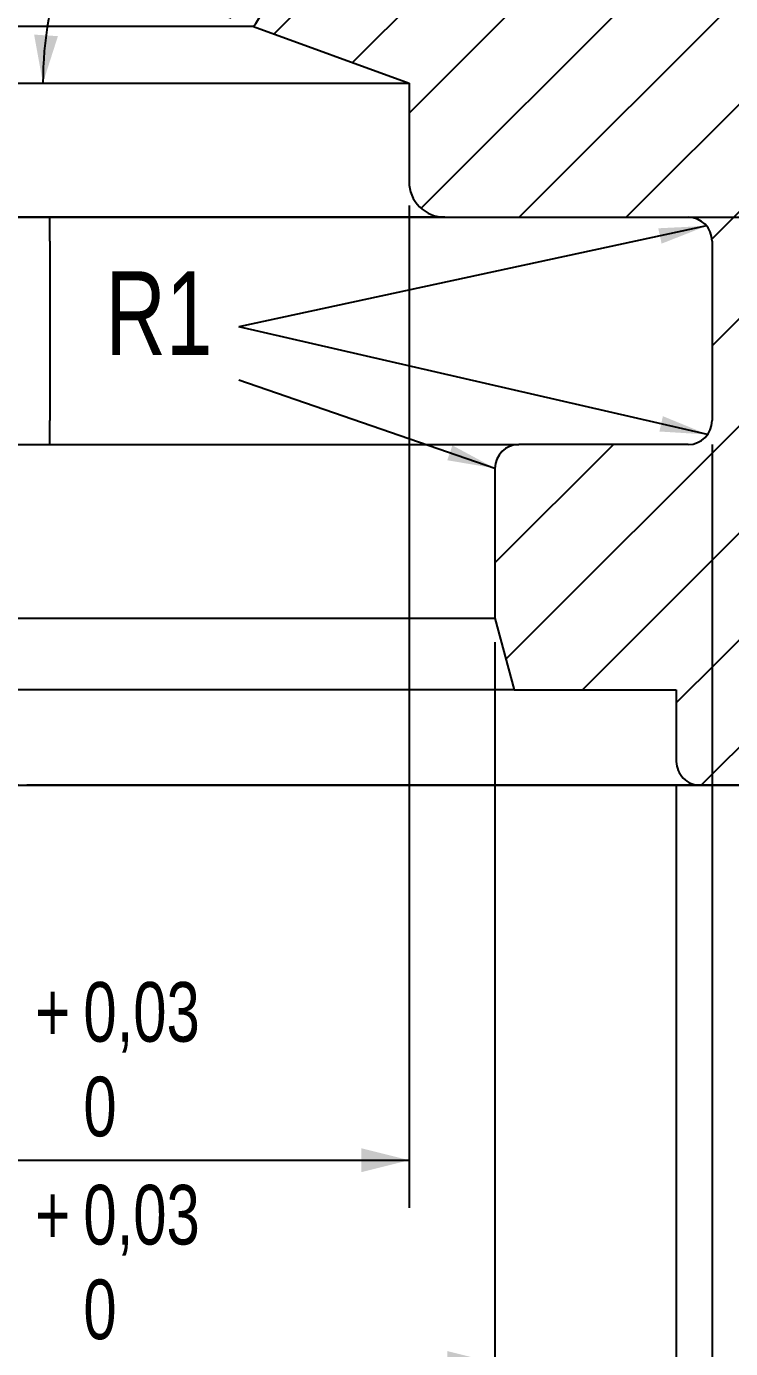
# Model space of a CAD drawing. Header units: millimetres. Extents: x 8 to 586, y 8 to 412.
# Drawn here: x 298.4 to 327.9, y 289.6 to 345 of the extents above; entities that cross this region are included whole.
import ezdxf

# ---------------------------------------------------------------- set-up
doc = ezdxf.new("R2010")
doc.units = ezdxf.units.MM
for name, color, linetype in [('DIMENSIONS', 2, 'Continuous'), ('HATCH', 3, 'Continuous'), ('TEXT', 2, 'Continuous')]:
    doc.layers.add(name, color=color, linetype=linetype)
doc.layers.add('OUTLINE', color=7, linetype='Continuous', lineweight=25)
doc.styles.add('SLDTEXTSTYLE1', font='TXT', dxfattribs={"width": 0.75})
doc.dimstyles.new('SLDDIMSTYLE0', dxfattribs={"dimtxt": 0.18, "dimasz": 2, "dimexe": 0, "dimexo": 0.0625, "dimgap": 0, "dimtad": 0, "dimtih": 1, "dimtoh": 1, "dimdec": 0, "dimrnd": 1e-09, "dimzin": 0, "dimdsep": 46, "dimtxsty": 'Standard', "dimsah": 1, "dimcen": 0.09, "dimadec": 0, "dimazin": 0, "dimtfac": 2, "dimtdec": 0, "dimtofl": 0, "dimtmove": 0, "dimatfit": 3, "dimfxl": 0, "dimfrac": 2, "dimtolj": 1, "dimtzin": 0, "dimarcsym": 0})
doc.dimstyles.new('SLDDIMSTYLE13', dxfattribs={"dimtxt": 3.5, "dimasz": 2, "dimexe": 0, "dimexo": 0.0625, "dimgap": 0.875, "dimtad": 1, "dimdec": 1, "dimrnd": 1e-09, "dimzin": 12, "dimdsep": 46, "dimtxsty": 'SLDTEXTSTYLE1', "dimsah": 1, "dimcen": 0.09, "dimadec": 0, "dimazin": 3, "dimtol": 1, "dimtp": 0.05, "dimtm": 0.05, "dimtfac": 1, "dimtofl": 0, "dimtmove": 0, "dimatfit": 3, "dimfxl": 0, "dimfrac": 2, "dimtolj": 1, "dimarcsym": 0})
doc.dimstyles.new('SLDDIMSTYLE14', dxfattribs={"dimtxt": 3.5, "dimasz": 2, "dimexe": 0, "dimexo": 0.0625, "dimgap": 0.875, "dimtad": 1, "dimdec": 1, "dimrnd": 1e-09, "dimzin": 12, "dimdsep": 46, "dimtxsty": 'SLDTEXTSTYLE1', "dimsah": 1, "dimcen": 0.09, "dimadec": 0, "dimazin": 3, "dimtol": 1, "dimtp": 0.03, "dimtfac": 1, "dimtofl": 0, "dimtmove": 0, "dimatfit": 3, "dimfxl": 0, "dimfrac": 2, "dimtolj": 1, "dimarcsym": 0})
doc.dimstyles.new('SLDDIMSTYLE2', dxfattribs={"dimtxt": 3.5, "dimasz": 2, "dimexe": 0, "dimexo": 0.0625, "dimgap": 0.875, "dimtad": 1, "dimdec": 1, "dimrnd": 1e-09, "dimzin": 12, "dimdsep": 46, "dimtxsty": 'SLDTEXTSTYLE1', "dimsah": 1, "dimcen": 0.09, "dimadec": 0, "dimazin": 3, "dimtfac": 1, "dimtdec": 1, "dimtofl": 0, "dimtmove": 0, "dimatfit": 3, "dimfxl": 0, "dimfrac": 2, "dimtolj": 1, "dimtzin": 12, "dimarcsym": 0})
doc.dimstyles.new('SLDDIMSTYLE6', dxfattribs={"dimtxt": 3.5, "dimasz": 2, "dimexe": 0, "dimexo": 0.0625, "dimgap": 0.875, "dimtad": 1, "dimdec": 4, "dimzin": 12, "dimdsep": 46, "dimtxsty": 'SLDTEXTSTYLE1', "dimsah": 1, "dimcen": 0.09, "dimazin": 3, "dimtfac": 1, "dimtofl": 0, "dimtmove": 0, "dimatfit": 3, "dimfxl": 0, "dimfrac": 2, "dimtolj": 1, "dimtzin": 12, "dimarcsym": 0})

# ---------------------------------------------------------------- blocks, each defined once
blk = doc.blocks.new('_D_14')
at = {"layer": 'DIMENSIONS'}
for p, q in [((296.4029050064759, 337.0265909954416), (350.4721497392954, 337.0265909954416)), ((348.4721497392954, 337.0265909954416), (348.4721497392954, 313.2265909954416)), ((296.4029050064768, 313.2265909954416), (350.4721497392954, 313.2265909954416))]:
    blk.add_line(p, q, dxfattribs=at)
for points in [[(348.4721497392954, 337.0265909954416), (347.9721497392954, 335.0265909954416), (348.9721497392954, 335.0265909954416)], [(348.4721497392954, 313.2265909954416), (348.9721497392954, 315.2265909954416), (347.9721497392954, 315.2265909954416)]]:
    blk.add_solid(points, dxfattribs=at)
at = {"layer": 'DIMENSIONS', "attachment_point": 1, "rotation": 90.00000000000041, "style": 'SLDTEXTSTYLE1'}
for s, insert, char_height in [('±0,05', (344.9722584723607, 326.3334296494539), 2.5), ('23,8', (343.9604128247166, 315.9949067849154), 3.5)]:
    blk.add_mtext(s, dxfattribs=dict(at, insert=insert, char_height=char_height))
blk = doc.blocks.new('_D_16')
at = {"layer": 'DIMENSIONS'}
for p, q in [((276.3529050064757, 337.5265909954416), (276.3529050064757, 295.5118741256862)), ((314.4529050064757, 337.5265909954416), (314.4529050064756, 295.5118741256862)), ((276.3529050064757, 297.5118741256862), (314.4529050064756, 297.5118741256862))]:
    blk.add_line(p, q, dxfattribs=at)
for points in [[(276.3529050064757, 297.5118741256862), (278.3529050064757, 297.0118741256862), (278.3529050064757, 298.0118741256862)], [(314.4529050064756, 297.5118741256862), (312.4529050064756, 298.0118741256862), (312.4529050064756, 297.0118741256862)]]:
    blk.add_solid(points, dxfattribs=at)
at = {"layer": 'DIMENSIONS', "attachment_point": 1, "style": 'SLDTEXTSTYLE1'}
for s, insert, char_height in [('0,03', (300.8031845578168, 304.9778844607831), 2.5), ('+', (298.7850102696373, 304.9778844607831), 2.5), ('%%c', (283.5378144111386, 302.0236112148881), 3.5), ('38,1', (288.816116395608, 302.0236110402652), 3.5), ('0', (300.8031845578168, 301.0117653926209), 2.5)]:
    blk.add_mtext(s, dxfattribs=dict(at, insert=insert, char_height=char_height))
blk = doc.blocks.new('_D_17')
at = {"layer": 'DIMENSIONS'}
for p, q in [((272.7529050064758, 319.2265909954416), (272.7529050064758, 287.0118741256907)), ((318.0529050064758, 319.2265909954416), (318.0529050064758, 287.0118741256907)), ((272.7529050064758, 289.0118741256907), (318.0529050064758, 289.0118741256907))]:
    blk.add_line(p, q, dxfattribs=at)
for points in [[(272.7529050064758, 289.0118741256907), (274.7529050064758, 288.5118741256907), (274.7529050064758, 289.5118741256907)], [(318.0529050064758, 289.0118741256907), (316.0529050064758, 289.5118741256907), (316.0529050064758, 288.5118741256907)]]:
    blk.add_solid(points, dxfattribs=at)
at = {"layer": 'DIMENSIONS', "attachment_point": 1, "style": 'SLDTEXTSTYLE1'}
for s, insert, char_height in [('0,03', (300.8031845578131, 296.4778844607876), 2.5), ('+', (298.7850102696336, 296.4778844607876), 2.5), ('%%c', (283.5378144111349, 293.5236112148926), 3.5), ('45,3', (288.8161163956043, 293.5236110402697), 3.5), ('0', (300.8031845578131, 292.5117653926255), 2.5)]:
    blk.add_mtext(s, dxfattribs=dict(at, insert=insert, char_height=char_height))
blk = doc.blocks.new('_D_18')
at = {"layer": 'DIMENSIONS'}
for p, q in [((265.1529050064757, 313.2265909954416), (265.1529050064757, 279.0118741256907)), ((325.6529050064757, 313.2265909954416), (325.6529050064758, 279.0118741256908)), ((265.1529050064757, 281.0118741256907), (325.6529050064758, 281.0118741256908))]:
    blk.add_line(p, q, dxfattribs=at)
for points in [[(265.1529050064757, 281.0118741256907), (267.1529050064757, 280.5118741256907), (267.1529050064757, 281.5118741256907)], [(325.6529050064758, 281.0118741256908), (323.6529050064758, 281.5118741256908), (323.6529050064758, 280.5118741256908)]]:
    blk.add_solid(points, dxfattribs=at)
at = {"layer": 'DIMENSIONS', "char_height": 3.5, "attachment_point": 1, "style": 'SLDTEXTSTYLE1'}
for s, insert in [('%%c', (288.2394951704101, 285.5236112148927)), ('60,5', (293.5177971548795, 285.5236110402697))]:
    blk.add_mtext(s, dxfattribs=dict(at, insert=insert))
blk = doc.blocks.new('_D_19')
at = {"layer": 'DIMENSIONS'}
for p, q in [((263.6529050064757, 327.5065909954416), (263.6529050064757, 271.0118741256907)), ((327.1529050064757, 327.5065909954416), (327.1529050064757, 271.0118741256907)), ((263.6529050064757, 273.0118741256907), (327.1529050064757, 273.0118741256907))]:
    blk.add_line(p, q, dxfattribs=at)
for points in [[(263.6529050064757, 273.0118741256907), (265.6529050064757, 272.5118741256907), (265.6529050064757, 273.5118741256907)], [(327.1529050064757, 273.0118741256907), (325.1529050064757, 273.5118741256907), (325.1529050064757, 272.5118741256907)]]:
    blk.add_solid(points, dxfattribs=at)
at = {"layer": 'DIMENSIONS', "char_height": 3.5, "attachment_point": 1, "style": 'SLDTEXTSTYLE1'}
for s, insert in [('%%c', (288.2394951704101, 277.5236112148926)), ('63,5', (293.5177971548795, 277.5236110402696))]:
    blk.add_mtext(s, dxfattribs=dict(at, insert=insert))
blk = doc.blocks.new('_D_20')
at = {"layer": 'DIMENSIONS'}
blk.add_line((307.0001090476177, 345.3686111387673), (298.1543544104837, 348.5882025263063), dxfattribs=at)
for radius, start, end in [(15.3445552678287, 123.669023512665, 160.0000000000001), (15.34455526782875, 160.0000000000001, 180)]:
    blk.add_arc((314.4529050064757, 342.6560152476835), radius, start, end, dxfattribs=at)
for points in [[(300.0337396520555, 347.9041622396549), (298.9929078457449, 346.1246484996202), (299.9527768770919, 345.8441998543017)], [(299.108349738647, 342.6560152476835), (299.7368182467393, 344.6194376001936), (298.7389173151943, 344.6841966213535)]]:
    blk.add_solid(points, dxfattribs=at)
at = {"layer": 'DIMENSIONS', "insert": (296.6270693285224, 352.0843954661676), "char_height": 3.5, "attachment_point": 1, "rotation": 52.075457456324095, "style": 'SLDTEXTSTYLE1'}
blk.add_mtext('20°', dxfattribs=at)

msp = doc.modelspace()

# ---------------------------------------------------------------- hatches: boundary and pattern name
at = {"layer": 'HATCH'}
h = msp.add_hatch(dxfattribs=at)
h.set_pattern_fill('ANSI31', color=256, angle=2.8e-322, style=0)
h.set_pattern_definition([(45, (0, 0), (-2.245064030267288, 2.245064030267288), [])])
edge = h.paths.add_edge_path(flags=0)
edge.add_arc((315.9529050064757, 338.5265909954416), 1.5, 180, 270.0000000000008)
edge.add_line((315.9529050064757, 337.0265909954416), (326.1529050064757, 337.0265909954416))
edge.add_arc((326.1529050064757, 336.0265909954416), 1, -7.958078640513122e-13, 89.9999999999992, ccw=False)
edge.add_line((327.1529050064757, 336.0265909954416), (327.1529050064757, 328.5065909954416))
edge.add_arc((326.1529050064757, 328.5065909954416), 1, 270, 360, ccw=False)
edge.add_line((326.1529050064757, 327.5065909954416), (319.0529050064758, 327.5065909954416))
edge.add_arc((319.0529050064758, 326.5065909954416), 1, 90, 180)
edge.add_line((318.0529050064758, 326.5065909954416), (318.0529050064758, 320.2265909954416))
edge.add_line((318.0529050064758, 320.2265909954416), (318.8567525837691, 317.2265909954416))
edge.add_line((318.8567525837691, 317.2265909954416), (325.6529050064757, 317.2265909954416))
edge.add_line((325.6529050064757, 317.2265909954416), (325.6529050064757, 314.2265909954416))
edge.add_arc((326.6529050064757, 314.2265909954416), 1, 180, 270.0000000000008)
edge.add_line((326.6529050064757, 313.2265909954416), (332.1029050064757, 313.2265909954416))
edge.add_arc((332.1029050064757, 314.2265909954416), 1, 270.0000000000008, 360.0000000000008)
edge.add_line((333.1029050064757, 314.2265909954416), (333.1029050064757, 322.7265909954416))
edge.add_line((333.1029050064757, 322.7265909954416), (336.4029050064757, 322.7265909954416))
edge.add_arc((336.4029050064757, 323.7265909954416), 1, 270.0000000000008, 360.0000000000008)
edge.add_line((337.4029050064757, 323.7265909954416), (337.4029050064757, 331.1765909954416))
edge.add_arc((336.4029050064757, 331.1765909954416), 1, 0, 90)
edge.add_line((336.4029050064757, 332.1765909954416), (333.1029050064757, 332.1765909954416))
edge.add_line((333.1029050064757, 332.1765909954416), (333.1029050064757, 352.3265909954416))
edge.add_line((333.1029050064757, 352.3265909954416), (339.4029050064757, 355.9638976913362))
edge.add_arc((338.9029050064757, 356.8299230951206), 1, 299.9999999999997, 360.0000000000008)
edge.add_line((339.9029050064757, 356.8299230951206), (339.9029050064757, 359.9265909954416))
edge.add_arc((338.9029050064757, 359.9265909954416), 1, 0, 90)
edge.add_line((338.9029050064757, 360.9265909954416), (319.0029050064757, 360.9265909954416))
edge.add_line((319.0029050064757, 360.9265909954416), (315.9029050064757, 364.0265909954416))
edge.add_line((315.9029050064757, 364.0265909954416), (308.1029050064757, 364.0265909954416))
edge.add_line((308.1029050064757, 364.0265909954416), (308.1029050064757, 362.6014696333584))
edge.add_arc((308.9029050064757, 362.6014696333584), 0.7999999999999988, 180, 246.8676036007047)
edge.add_arc((307.8029050064757, 360.0265909954416), 2.000000000000005, -2.0058225793546853, 66.86760360070161, ccw=False)
edge.add_arc((284.8169976754784, 360.8316153247654), 25.00000000000001, 336.544411601334, 357.994177420647, ccw=False)
edge.add_arc((309.9529050064757, 349.9253711202963), 2.4, 156.5444116013326, 232.8827365328225)
edge.add_arc((308.2029050064758, 347.612904904327), 0.4999999999999989, -7.958078640513122e-13, 52.88273653281749, ccw=False)
edge.add_line((308.7029050064758, 347.612904904327), (308.7029050064758, 347.3765909954416))
edge.add_arc((304.7029050064758, 347.3765909954416), 3.999999999999998, 324.0201994025258, 360, ccw=False)
edge.add_line((307.9398016684036, 345.0265909954416), (314.4529050064757, 342.6560152476835))
edge.add_line((314.4529050064757, 342.6560152476835), (314.4529050064757, 338.5265909954416))

# ---------------------------------------------------------------- linework, layer by layer
at = {"layer": 'OUTLINE'}
for p, q in [((307.9398016684037, 345.0265909954416), (295.4029050064757, 345.0265909954416)), ((307.9398016684037, 345.0265909954416), (314.4529050064758, 342.6560152476835)), ((296.1706631928737, 342.6560152476835), (314.4529050064758, 342.6560152476835)), ((314.4529050064758, 342.6560152476835), (314.4529050064758, 338.5265909954416)), ((315.9529050064758, 337.0265909954416), (296.2029050064757, 337.0265909954416)), ((315.9529050064758, 337.0265909954416), (326.1529050064757, 337.0265909954416)), ((299.4029050064757, 336.0265909954414), (299.4029050064757, 328.5065909954416)), ((327.1529050064757, 336.0265909954416), (327.1529050064757, 328.5065909954416)), ((296.2029050064758, 327.5065909954416), (319.0529050064758, 327.5065909954416)), ((326.1529050064757, 327.5065909954416), (319.0529050064758, 327.5065909954416)), ((318.0529050064758, 326.5065909954416), (318.0529050064758, 320.2265909954416)), ((296.1765121709858, 320.2265909954416), (318.0529050064758, 320.2265909954416)), ((318.0529050064758, 320.2265909954416), (318.8567525837691, 317.2265909954416)), ((318.8567525837691, 317.2265909954416), (296.2029050064757, 317.2265909954416)), ((318.8567525837691, 317.2265909954416), (325.6529050064757, 317.2265909954416)), ((325.6529050064757, 317.2265909954416), (325.6529050064757, 314.2265909954416)), ((326.6529050064757, 313.2265909954416), (298.43275092806, 313.2265909954416)), ((332.1029050064758, 313.2265909954416), (326.6529050064757, 313.2265909954416))]:
    msp.add_line(p, q, dxfattribs=at)
for centre, radius, start, end in [((304.7029050064758, 347.3765909954416), 4, 324.0201994025271, 0), ((315.9529050064758, 338.5265909954416), 1.5, 180, 270.0000000000008), ((326.1529050064757, 336.0265909954416), 1, 4.969616689786745e-14, 90), ((326.1529050064757, 328.5065909954416), 1, 270.0000000000008, 4.969616689786745e-14), ((319.0529050064758, 326.5065909954416), 1, 90, 180), ((326.6529050064757, 314.2265909954416), 1, 180, 270.0000000000008)]:
    msp.add_arc(centre, radius, start, end, dxfattribs=at)
for points, knots in [([(299.4029050064757, 336.0265909954414), (299.4029050064757, 336.0640735208099), (299.4029050064757, 336.1290547780278), (299.4029050064757, 336.2206604172571), (299.4029050064757, 336.3018337108206), (299.4029050064757, 336.3820099554375), (299.4029050064757, 336.4594259514727), (299.4029050064757, 336.5332048918938), (299.4029050064757, 336.6032692233916), (299.4029050064757, 336.6700633045291), (299.4029050064757, 336.7321736038466), (299.4029050064757, 336.7889496805412), (299.4029050064757, 336.8403756292986), (299.4029050064757, 336.8866259275317), (299.4029050064757, 336.9267093728698), (299.4029050064757, 336.960233927936), (299.4029050064757, 336.9872847608175), (299.4029050064757, 337.0076217158231), (299.4029050064757, 337.0231603494946), (299.4029050064757, 337.0253414449675), (299.4029050064757, 337.0265909954416)], [0, 0, 0, 0, 0.07126901706707521, 0.123554917502506, 0.1762057998944652, 0.2300062076737823, 0.2842029360084861, 0.3364884322200965, 0.3891352322538915, 0.4429175370398862, 0.497090403581798, 0.5496119904709746, 0.6024941185440161, 0.6565086257635274, 0.7109124408661297, 0.763850839939308, 0.8171529934235937, 0.8715990349759376, 0.9264390354700973, 1, 1, 1, 1]), ([(299.4029050064757, 327.5065909954416), (299.4029050064757, 327.5066043163085), (299.4029050064757, 327.506717463975), (299.4029050064757, 327.5099398476127), (299.4029050064757, 327.5214403783552), (299.4029050064757, 327.5402801687912), (299.4029050064757, 327.5661876637057), (299.4029050064757, 327.5986977700694), (299.4029050064757, 327.6375810094061), (299.4029050064757, 327.6833012501354), (299.4029050064757, 327.7349428923372), (299.4029050064757, 327.7917007643425), (299.4029050064757, 327.8532927368703), (299.4029050064757, 327.9204229445858), (299.4029050064757, 327.9979204089049), (299.4029050064757, 328.0862481054507), (299.4029050064757, 328.177074695266), (299.4029050064757, 328.2628123321127), (299.4029050064757, 328.3422822232546), (299.4029050064757, 328.4237766241903), (299.4029050064757, 328.4789222624502), (299.4029050064757, 328.5065909954416)], [0, 0, 0, 0, 0.007125009433493884, 0.06051994971713268, 0.1142854081887334, 0.1692210013783538, 0.2245617478885414, 0.2779201789493578, 0.3316517118043266, 0.3865642335766438, 0.4418867365879315, 0.4949464302916124, 0.5483787456653908, 0.6029913236269622, 0.6580138570950409, 0.7251415818457522, 0.7930420296798294, 0.843910626824192, 0.8951145812924954, 0.9473748652389631, 1, 1, 1, 1]), ([(296.0695874646942, 314.2265909954416), (296.0707490026022, 314.2040049119012), (296.0731115497712, 314.1580652250834), (296.0930338366787, 314.0862198103948), (296.1265670668765, 314.0131413966824), (296.1714113990146, 313.9459627065336), (296.2206035234357, 313.8876540095272), (296.2886534111992, 313.8197189250841), (296.3696685722061, 313.7545641647448), (296.4620266459172, 313.6924378696436), (296.5710609815142, 313.627781779772), (296.7140616664306, 313.5564443440372), (296.8923326470827, 313.4835541710123), (297.0683237728263, 313.4239383450646), (297.2395283887964, 313.3752380913477), (297.4051514815162, 313.335532916563), (297.5724246428034, 313.3021779959846), (297.7988293153318, 313.2658259452647), (298.0856493664725, 313.2338757843671), (298.3168791322673, 313.2290228530539), (298.43275092806, 313.2265909954416)], [0, 0, 0, 0, 0.02351819870162423, 0.04783559225485399, 0.07748274827687124, 0.107971555497582, 0.1334276540977692, 0.1590873102472482, 0.2114033445116453, 0.2457849531239813, 0.2802803236040999, 0.3498414035525751, 0.4208131742720464, 0.4920545471199799, 0.5546753237827714, 0.6173987763519349, 0.6803936888857285, 0.7434660325082966, 0.8714479885713845, 1, 1, 1, 1])]:
    msp.add_open_spline(points, degree=3, knots=knots, dxfattribs=at)

# ---------------------------------------------------------------- texts
at = {"layer": 'TEXT', "insert": (301.7247510734073, 334.7618146697644), "char_height": 3.5, "attachment_point": 1, "style": 'SLDTEXTSTYLE1'}
msp.add_mtext('R1', dxfattribs=at)

# ---------------------------------------------------------------- dimensions: what is measured, and where the dimension line sits
at = {"layer": 'DIMENSIONS'}
dim = msp.add_angular_dim_2l(base=(299.3414680121936, 345.3205693070515), line1=((307.9398016684036, 345.0265909954416), (314.4529050064757, 342.6560152476835)), line2=((296.1706631928737, 342.6560152476835), (314.4529050064757, 342.6560152476835)), dimstyle='SLDDIMSTYLE6', dxfattribs=at)
dim.commit()
dim.dimension.update_dxf_attribs({"geometry": '_D_20', "text_midpoint": (302.3487993479206, 352.0871340876719), "dimtype": 162})
for base, p1, p2, dimstyle, picture, middle in [((314.4529050064756, 297.5118741256907), (276.3529050064757, 338.5265909954416), (314.4529050064757, 338.5265909954416), 'SLDDIMSTYLE14', '_D_16', (295.4029050064757, 297.5118741256907)), ((327.1529050064757, 273.0118741256907), (263.6529050064757, 328.5065909954416), (327.1529050064757, 328.5065909954416), 'SLDDIMSTYLE2', '_D_19', (295.4029050064757, 273.0118741256907)), ((318.0529050064758, 289.0118741256907), (272.7529050064758, 320.2265909954416), (318.0529050064758, 320.2265909954416), 'SLDDIMSTYLE14', '_D_17', (295.4029050064757, 289.0118741256907))]:
    dim = msp.add_linear_dim(base=base, p1=p1, p2=p2, text='%%c<>', dimstyle=dimstyle, dxfattribs=at)
    dim.commit()
    dim.dimension.update_dxf_attribs({"geometry": picture, "text_midpoint": middle, "dimtype": 160})
dim = msp.add_linear_dim(base=(348.4721497392954, 313.2265909954416), p1=(295.4029050064759, 337.0265909954416), p2=(295.4029050064768, 313.2265909954416), angle=90.0000000000002, dimstyle='SLDDIMSTYLE13', dxfattribs=at)
dim.commit()
dim.dimension.update_dxf_attribs({"geometry": '_D_14', "text_midpoint": (348.4721497392954, 325.1265909954416), "dimtype": 160})
dim = msp.add_linear_dim(base=(325.6529050064758, 281.0118741256908), p1=(265.1529050064757, 314.2265909954416), p2=(325.6529050064757, 314.2265909954416), angle=1.076657188039219e-13, text='%%c<>', dimstyle='SLDDIMSTYLE2', dxfattribs=at)
dim.commit()
dim.dimension.update_dxf_attribs({"geometry": '_D_18', "text_midpoint": (295.4029050064757, 281.0118741256908), "dimtype": 160})

# ---------------------------------------------------------------- leaders
at = {"layer": 'TEXT'}
for points in [[(326.9209839133554, 336.666946203749), (307.3162208800691, 332.4417601380501)], [(326.9654023666253, 327.9236261253594), (307.3162208800691, 332.4417601380501)], [(318.0529050064758, 326.5065909954416), (307.3162208800691, 330.1984469370148)]]:
    msp.add_leader(points, dimstyle='SLDDIMSTYLE0', dxfattribs=at)

doc.saveas('drawing.dxf')
